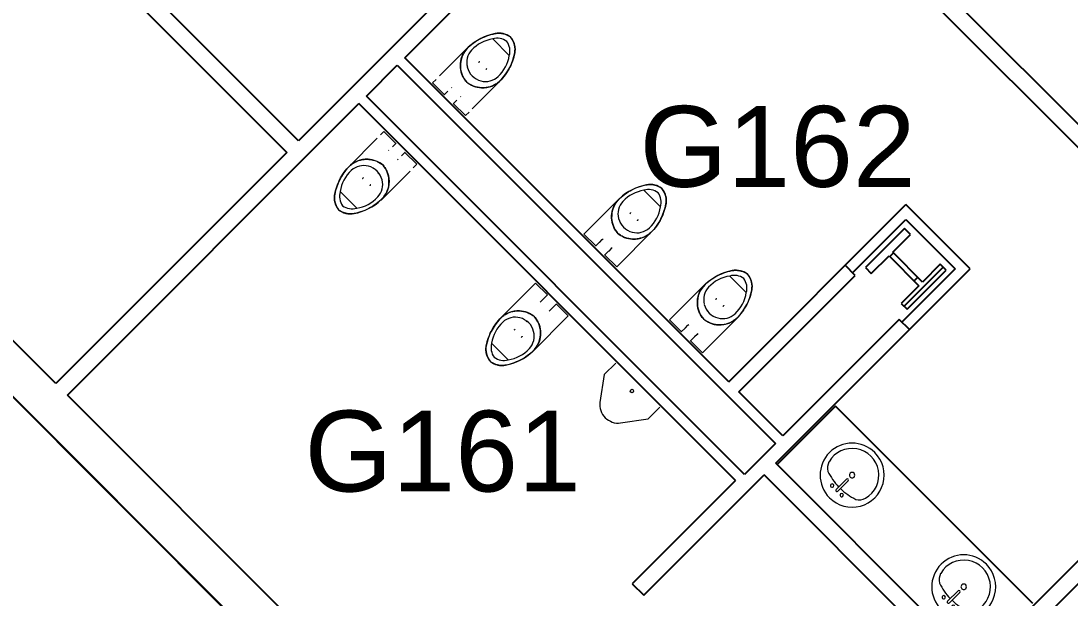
# Model space of a CAD drawing. Header units: inches. Extents: x -115 to 5677, y -261 to 4726.
# Drawn here: x 1433.4 to 1744.9, y 2204.6 to 2375.8 of the extents above; entities that cross this region are included whole.
import ezdxf

# ---------------------------------------------------------------- set-up
doc = ezdxf.new("R2010")
doc.units = ezdxf.units.IN
doc.header["$LTSCALE"] = 96
doc.header["$MEASUREMENT"] = 0
for name, color, linetype in [('A-ANNO-ROOM', 4, 'CONTINUOUS'), ('A-COLS', 5, 'CONTINUOUS'), ('A-FLOR-CASE', 3, 'CONTINUOUS'), ('A-WALL-FULL', 6, 'CONTINUOUS')]:
    doc.layers.add(name, color=color, linetype=linetype)
doc.layers.add('P-FIXT', color=6, linetype='CONTINUOUS', lineweight=9)
doc.styles.add('ARIAL', font='arial.ttf')

# ---------------------------------------------------------------- blocks, each defined once
blk = doc.blocks.new('American Standard Afwall Toilet - 2634_001-1487133-ABSWR_AR_GL')
at = {"layer": 'P-FIXT'}
for p, q in [((1573.37, 2398.89), (1578.3, 2393.96)), ((1578.91, 2399.14), (1578.55, 2399.5)), ((1557.57, 2387.9), (1566.1, 2396.43)), ((1566.1, 2396.43), (1566.12, 2396.41)), ((1566.39, 2389.11), (1566.51, 2389.22)), ((1555.54, 2385.87), (1556.55, 2386.88)), ((1559.07, 2382.34), (1555.54, 2385.87)), ((1575.88, 2386.72), (1567.27, 2378.11)), ((1575.85, 2386.75), (1575.88, 2386.72)), ((1559, 2382.27), (1560.08, 2383.35)), ((1561.11, 2384.38), (1561.22, 2384.49)), ((1562.76, 2380.67), (1561.68, 2379.59)), ((1565.28, 2376.13), (1561.75, 2379.66)), ((1563.9, 2381.81), (1563.79, 2381.7)), ((1566.35, 2377.19), (1565.28, 2376.13))]:
    blk.add_line(p, q, dxfattribs=at)
at = {"layer": 'P-FIXT', "flags": 128}
for points in [[(1566.12, 2396.41), (1566.61, 2396.84), (1567.1, 2397.25), (1567.62, 2397.65), (1568.15, 2398.02), (1568.69, 2398.37), (1569.25, 2398.7), (1569.82, 2399), (1570.4, 2399.29), (1571, 2399.55), (1571.6, 2399.78), (1572.21, 2400), (1572.83, 2400.18), (1573.46, 2400.34), (1574.09, 2400.48), (1574.14, 2400.49)], [(1574.14, 2400.49), (1574.37, 2400.53), (1574.59, 2400.56), (1574.82, 2400.58), (1575.04, 2400.59), (1575.27, 2400.59), (1575.49, 2400.59), (1575.72, 2400.57), (1575.94, 2400.54), (1576.17, 2400.51), (1576.39, 2400.47), (1576.61, 2400.42), (1576.83, 2400.36), (1577.04, 2400.29), (1577.25, 2400.21), (1577.46, 2400.12), (1577.67, 2400.03), (1577.87, 2399.93), (1578.07, 2399.82), (1578.26, 2399.7), (1578.45, 2399.57), (1578.63, 2399.44), (1578.75, 2399.34)], [(1578.75, 2399.34), (1578.89, 2399.16), (1579.02, 2398.98), (1579.15, 2398.79), (1579.26, 2398.6), (1579.37, 2398.4), (1579.47, 2398.19), (1579.56, 2397.99), (1579.64, 2397.78), (1579.72, 2397.57), (1579.79, 2397.35), (1579.84, 2397.13), (1579.89, 2396.91), (1579.93, 2396.69), (1579.96, 2396.46), (1579.99, 2396.24), (1580, 2396.01), (1580, 2395.79), (1580, 2395.56), (1579.98, 2395.34), (1579.96, 2395.11), (1579.93, 2394.89), (1579.9, 2394.73)], [(1563.78, 2390.61), (1563.77, 2390.91), (1563.78, 2391.2), (1563.79, 2391.5), (1563.82, 2391.8), (1563.86, 2392.09), (1563.91, 2392.39), (1563.97, 2392.68), (1564.04, 2392.96), (1564.13, 2393.25), (1564.22, 2393.53), (1564.33, 2393.81), (1564.45, 2394.08), (1564.58, 2394.35), (1564.72, 2394.61), (1564.87, 2394.87), (1565.03, 2395.12), (1565.2, 2395.36), (1565.38, 2395.6), (1565.57, 2395.83), (1565.77, 2396.05), (1565.98, 2396.26), (1566.12, 2396.41)], [(1569.21, 2391.93), (1569.29, 2392), (1569.35, 2392.06), (1569.42, 2392.13), (1569.48, 2392.19), (1569.52, 2392.23)], [(1579.9, 2394.73), (1579.77, 2394.1), (1579.61, 2393.47), (1579.42, 2392.85), (1579.21, 2392.24), (1578.98, 2391.64), (1578.72, 2391.04), (1578.44, 2390.46), (1578.13, 2389.89), (1577.81, 2389.33), (1577.46, 2388.78), (1577.09, 2388.25), (1576.7, 2387.74), (1576.28, 2387.24), (1575.85, 2386.75), (1575.82, 2386.71)], [(1565.56, 2386.15), (1565.37, 2386.38), (1565.19, 2386.62), (1565.02, 2386.86), (1564.86, 2387.11), (1564.71, 2387.37), (1564.57, 2387.63), (1564.44, 2387.9), (1564.33, 2388.17), (1564.22, 2388.45), (1564.12, 2388.73), (1564.04, 2389.01), (1563.97, 2389.3), (1563.9, 2389.59), (1563.86, 2389.89), (1563.82, 2390.18), (1563.79, 2390.48), (1563.78, 2390.61)], [(1571.65, 2390.11), (1571.59, 2390.06), (1571.53, 2390), (1571.46, 2389.93), (1571.4, 2389.86), (1571.32, 2389.79)], [(1570.02, 2384.37), (1569.72, 2384.39), (1569.43, 2384.43), (1569.13, 2384.47), (1568.84, 2384.53), (1568.55, 2384.59), (1568.27, 2384.67), (1567.98, 2384.76), (1567.7, 2384.87), (1567.43, 2384.98), (1567.16, 2385.1), (1566.89, 2385.24), (1566.63, 2385.38), (1566.38, 2385.54), (1566.13, 2385.7), (1565.89, 2385.88), (1565.66, 2386.06), (1565.56, 2386.15)], [(1575.82, 2386.71), (1575.61, 2386.5), (1575.39, 2386.3), (1575.17, 2386.1), (1574.94, 2385.91), (1574.7, 2385.74), (1574.45, 2385.57), (1574.2, 2385.41), (1573.94, 2385.27), (1573.68, 2385.13), (1573.41, 2385), (1573.13, 2384.89), (1572.86, 2384.78), (1572.57, 2384.69), (1572.29, 2384.61), (1572, 2384.54), (1571.71, 2384.48), (1571.41, 2384.43), (1571.12, 2384.4), (1570.82, 2384.38), (1570.52, 2384.36), (1570.23, 2384.37), (1570.02, 2384.37)]]:
    blk.add_lwpolyline(points, dxfattribs=at)
at = {"layer": 'P-FIXT'}
for centre, radius, start, end in [((1577.19, 2384.59), 16.19, 100.8618, 133.1382), ((1577.19, 2384.59), 16.19, 100.8618, 133.1382), ((1574.99, 2388.25), 10.75, 98.6365, 137.1196), ((1574.99, 2388.25), 10.75, 98.6365, 137.1196), ((1574.72, 2394.27), 4.81, 53.7682, 106.2318), ((1574.72, 2394.27), 4.81, 53.7682, 106.2318), ((1575.21, 2394.94), 5.65, 51.1382, 100.8618), ((1575.21, 2394.94), 5.65, 53.7777, 100.8618), ((1574.35, 2395.8), 5.65, 349.1382, 38.8618), ((1574.35, 2395.8), 5.65, 349.1382, 36.2223), ((1571.21, 2390.98), 7.43, 133.1382, 182.8618), ((1571.09, 2391.87), 5.43, 137.1196, 194.8804), ((1571.09, 2391.87), 5.43, 137.1196, 194.8804), ((1573.68, 2395.31), 4.81, 343.7682, 36.2318), ((1573.68, 2395.31), 4.81, 343.7682, 36.2318), ((1567.66, 2395.58), 10.75, 312.8804, 351.3635), ((1567.66, 2395.58), 10.75, 312.8804, 351.3635), ((1564, 2397.78), 16.19, 317.0396, 349.1382), ((1564, 2397.78), 16.19, 317.0396, 349.1382), ((1571.21, 2390.98), 7.43, 182.8618, 220.5537), ((1571.48, 2391.98), 5.84, 194.8804, 224.3402), ((1571.48, 2391.98), 5.84, 194.8804, 224.3402), ((1570.39, 2391.8), 7.43, 229.4463, 267.1382), ((1571.39, 2392.07), 5.84, 225.6598, 255.1196), ((1571.39, 2392.07), 5.84, 225.6598, 255.1196), ((1571.28, 2391.68), 5.43, 255.1196, 312.8804), ((1571.28, 2391.68), 5.43, 255.1196, 312.8804), ((1570.39, 2391.8), 7.43, 267.1382, 316.8618), ((1564, 2397.78), 16.19, 316.8618, 317.0396)]:
    blk.add_arc(centre, radius, start, end, dxfattribs=at)
blk = doc.blocks.new('American Standard Afwall Toilet - 2634_001-1489413-ABSWR_AR_GL')
at = {"layer": 'P-FIXT'}
for p, q in [((1623.81, 2354.23), (1623.45, 2354.6)), ((1600.44, 2340.97), (1611.04, 2351.57)), ((1611.04, 2351.57), (1611.06, 2351.54)), ((1618.27, 2353.98), (1623.2, 2349.06)), ((1611.3, 2344.2), (1611.35, 2344.26)), ((1611.79, 2343.5), (1611.95, 2343.66)), ((1613.51, 2342.18), (1613.4, 2342.06)), ((1603.97, 2337.44), (1600.44, 2340.97)), ((1605.15, 2338.62), (1605.89, 2339.36)), ((1605.89, 2339.36), (1606.12, 2339.59)), ((1620.74, 2341.79), (1610.18, 2331.23)), ((1620.72, 2341.81), (1620.74, 2341.79)), ((1603.9, 2337.37), (1605.02, 2338.49)), ((1605.02, 2338.49), (1605.15, 2338.62)), ((1607.83, 2335.94), (1607.7, 2335.81)), ((1608.57, 2336.68), (1607.83, 2335.94)), ((1608.8, 2336.91), (1608.57, 2336.68)), ((1607.7, 2335.81), (1606.59, 2334.69)), ((1610.18, 2331.23), (1606.65, 2334.76))]:
    blk.add_line(p, q, dxfattribs=at)
at = {"layer": 'P-FIXT', "flags": 128}
for points in [[(1611.03, 2351.5), (1611.51, 2351.94), (1612.01, 2352.35), (1612.52, 2352.74), (1613.05, 2353.12), (1613.59, 2353.47), (1614.15, 2353.8), (1614.72, 2354.1), (1615.3, 2354.39), (1615.9, 2354.65), (1616.5, 2354.88), (1617.11, 2355.09), (1617.73, 2355.28), (1618.36, 2355.44), (1618.99, 2355.58), (1619.04, 2355.59)], [(1619.04, 2355.59), (1619.27, 2355.63), (1619.49, 2355.66), (1619.72, 2355.68), (1619.94, 2355.69), (1620.17, 2355.69), (1620.39, 2355.68), (1620.62, 2355.67), (1620.84, 2355.64), (1621.07, 2355.61), (1621.29, 2355.57), (1621.51, 2355.51), (1621.73, 2355.45), (1621.94, 2355.39), (1622.15, 2355.31), (1622.36, 2355.22), (1622.57, 2355.13), (1622.77, 2355.03), (1622.97, 2354.91), (1623.16, 2354.8), (1623.35, 2354.67), (1623.53, 2354.54), (1623.65, 2354.44)], [(1608.68, 2345.71), (1608.68, 2346.01), (1608.68, 2346.3), (1608.69, 2346.6), (1608.72, 2346.9), (1608.76, 2347.19), (1608.81, 2347.48), (1608.87, 2347.78), (1608.94, 2348.06), (1609.03, 2348.35), (1609.13, 2348.63), (1609.23, 2348.91), (1609.35, 2349.18), (1609.48, 2349.45), (1609.62, 2349.71), (1609.77, 2349.97), (1609.93, 2350.22), (1610.1, 2350.46), (1610.28, 2350.7), (1610.47, 2350.93), (1610.67, 2351.15), (1610.88, 2351.36), (1611.03, 2351.5)], [(1623.65, 2354.44), (1623.79, 2354.26), (1623.92, 2354.08), (1624.05, 2353.89), (1624.16, 2353.69), (1624.27, 2353.5), (1624.37, 2353.29), (1624.46, 2353.09), (1624.55, 2352.88), (1624.62, 2352.66), (1624.69, 2352.45), (1624.74, 2352.23), (1624.79, 2352.01), (1624.83, 2351.79), (1624.86, 2351.56), (1624.89, 2351.34), (1624.9, 2351.11), (1624.9, 2350.89), (1624.9, 2350.66), (1624.89, 2350.44), (1624.86, 2350.21), (1624.83, 2349.99), (1624.8, 2349.83)], [(1624.8, 2349.83), (1624.67, 2349.2), (1624.51, 2348.57), (1624.32, 2347.95), (1624.11, 2347.34), (1623.88, 2346.73), (1623.62, 2346.14), (1623.34, 2345.56), (1623.04, 2344.99), (1622.71, 2344.43), (1622.36, 2343.88), (1621.99, 2343.35), (1621.6, 2342.83), (1621.19, 2342.34), (1620.75, 2341.85), (1620.72, 2341.81)], [(1610.46, 2341.25), (1610.27, 2341.48), (1610.09, 2341.71), (1609.92, 2341.96), (1609.76, 2342.21), (1609.61, 2342.47), (1609.47, 2342.73), (1609.35, 2343), (1609.23, 2343.27), (1609.12, 2343.55), (1609.02, 2343.83), (1608.94, 2344.11), (1608.87, 2344.4), (1608.81, 2344.69), (1608.76, 2344.99), (1608.72, 2345.28), (1608.69, 2345.58), (1608.68, 2345.71)], [(1614.12, 2347.02), (1614.19, 2347.1), (1614.25, 2347.16), (1614.32, 2347.23), (1614.38, 2347.29), (1614.42, 2347.33)], [(1616.55, 2345.21), (1616.49, 2345.16), (1616.43, 2345.1), (1616.37, 2345.03), (1616.3, 2344.96), (1616.23, 2344.89), (1616.23, 2344.89)], [(1614.92, 2339.47), (1614.63, 2339.49), (1614.33, 2339.53), (1614.04, 2339.57), (1613.74, 2339.63), (1613.45, 2339.69), (1613.17, 2339.77), (1612.89, 2339.86), (1612.61, 2339.97), (1612.33, 2340.08), (1612.06, 2340.2), (1611.8, 2340.34), (1611.54, 2340.48), (1611.28, 2340.64), (1611.04, 2340.8), (1610.8, 2340.98), (1610.56, 2341.16), (1610.46, 2341.25)], [(1620.72, 2341.81), (1620.51, 2341.6), (1620.29, 2341.4), (1620.07, 2341.2), (1619.84, 2341.01), (1619.6, 2340.84), (1619.35, 2340.67), (1619.1, 2340.51), (1618.84, 2340.36), (1618.58, 2340.23), (1618.31, 2340.1), (1618.04, 2339.99), (1617.76, 2339.88), (1617.47, 2339.79), (1617.19, 2339.71), (1616.9, 2339.64), (1616.61, 2339.58), (1616.31, 2339.53), (1616.02, 2339.5), (1615.72, 2339.47), (1615.43, 2339.46), (1615.13, 2339.46), (1614.92, 2339.47)]]:
    blk.add_lwpolyline(points, dxfattribs=at)
at = {"layer": 'P-FIXT'}
for centre, radius, start, end in [((1622.1, 2339.69), 16.19, 100.8618, 132.9604), ((1622.1, 2339.69), 16.19, 100.8618, 132.9604), ((1620.11, 2350.04), 5.65, 51.1382, 100.8618), ((1620.11, 2350.04), 5.65, 53.7777, 100.8618), ((1616.11, 2346.08), 7.43, 133.1382, 182.8618), ((1622.1, 2339.69), 16.19, 132.9604, 133.1382), ((1619.89, 2343.35), 10.75, 98.6365, 137.1196), ((1619.89, 2343.35), 10.75, 98.6365, 137.1196), ((1619.62, 2349.37), 4.81, 53.7682, 106.2318), ((1619.62, 2349.37), 4.81, 53.7682, 106.2318), ((1618.58, 2350.4), 4.81, 343.7682, 36.2318), ((1618.58, 2350.4), 4.81, 343.7682, 36.2318), ((1619.26, 2350.9), 5.65, 349.1382, 38.8618), ((1619.26, 2350.9), 5.65, 349.1382, 36.2223), ((1615.99, 2346.97), 5.43, 137.1196, 194.8804), ((1615.99, 2346.97), 5.43, 137.1196, 194.8804), ((1612.57, 2350.68), 10.75, 312.8804, 351.3635), ((1612.57, 2350.68), 10.75, 312.8804, 351.3635), ((1608.9, 2352.88), 16.19, 316.8618, 349.1382), ((1608.9, 2352.88), 16.19, 316.8618, 349.1382), ((1616.11, 2346.08), 7.43, 182.8618, 220.5537), ((1616.38, 2347.08), 5.84, 194.8804, 224.3402), ((1616.38, 2347.08), 5.84, 194.8804, 224.3402), ((1616.29, 2347.17), 5.84, 225.6598, 255.1196), ((1616.29, 2347.17), 5.84, 225.6598, 255.1196), ((1616.18, 2346.78), 5.43, 255.1196, 312.8804), ((1616.18, 2346.78), 5.43, 255.1196, 312.8804), ((1615.29, 2346.9), 7.43, 229.4463, 267.1382), ((1615.29, 2346.9), 7.43, 267.1382, 316.8618)]:
    blk.add_arc(centre, radius, start, end, dxfattribs=at)
blk = doc.blocks.new('Urinal-Standard-Kohler-Bardon-4991 - Top Spud_ White-3785288-ABSWR_AR_GL')
at = {"layer": 'P-FIXT'}
for p, q in [((1609.93, 2302.71), (1606.48, 2299.26)), ((1606.48, 2299.26), (1605.21, 2291.02)), ((1619.56, 2286.18), (1623.01, 2289.63)), ((1611.33, 2284.91), (1619.56, 2286.18))]:
    blk.add_line(p, q, dxfattribs=at)
blk.add_circle((1614.7, 2294.4), 0.5, dxfattribs=at)
blk.add_arc((1610.66, 2290.36), 5.49, 173, 277, dxfattribs=at)
blk = doc.blocks.new('American Standard Afwall Toilet - 2634_001-V15-ABSWR_AR_GL')
at = {"layer": 'P-FIXT'}
for p, q in [((1643.73, 2328.53), (1648.65, 2323.6)), ((1649.27, 2328.78), (1648.9, 2329.14)), ((1625.9, 2315.51), (1636.49, 2326.11)), ((1636.49, 2326.11), (1636.52, 2326.08)), ((1637.24, 2318.05), (1637.41, 2318.22)), ((1629.43, 2311.98), (1625.9, 2315.51)), ((1631.35, 2313.9), (1631.58, 2314.14)), ((1646.2, 2316.33), (1635.64, 2305.77)), ((1638.97, 2316.72), (1638.85, 2316.61)), ((1646.17, 2316.36), (1646.2, 2316.33)), ((1629.36, 2311.92), (1630.48, 2313.03)), ((1630.48, 2313.03), (1630.61, 2313.16)), ((1630.61, 2313.16), (1631.35, 2313.9)), ((1634.03, 2311.22), (1633.29, 2310.48)), ((1634.26, 2311.46), (1634.03, 2311.22)), ((1633.16, 2310.35), (1632.04, 2309.24)), ((1635.64, 2305.77), (1632.11, 2309.3)), ((1633.29, 2310.48), (1633.16, 2310.35))]:
    blk.add_line(p, q, dxfattribs=at)
at = {"layer": 'P-FIXT', "flags": 128}
for points in [[(1636.48, 2326.05), (1636.96, 2326.48), (1637.46, 2326.9), (1637.98, 2327.29), (1638.51, 2327.66), (1639.05, 2328.01), (1639.61, 2328.34), (1640.18, 2328.65), (1640.76, 2328.93), (1641.35, 2329.19), (1641.96, 2329.43), (1642.57, 2329.64), (1643.19, 2329.83), (1643.81, 2329.99), (1644.45, 2330.12), (1644.5, 2330.13)], [(1644.5, 2330.13), (1644.72, 2330.17), (1644.95, 2330.2), (1645.17, 2330.22), (1645.4, 2330.23), (1645.62, 2330.24), (1645.85, 2330.23), (1646.08, 2330.21), (1646.3, 2330.19), (1646.52, 2330.15), (1646.75, 2330.11), (1646.97, 2330.06), (1647.18, 2330), (1647.4, 2329.93), (1647.61, 2329.85), (1647.82, 2329.77), (1648.02, 2329.67), (1648.23, 2329.57), (1648.42, 2329.46), (1648.62, 2329.34), (1648.8, 2329.22), (1648.99, 2329.08), (1649.11, 2328.99)], [(1649.11, 2328.99), (1649.25, 2328.81), (1649.38, 2328.62), (1649.5, 2328.43), (1649.62, 2328.24), (1649.73, 2328.04), (1649.83, 2327.84), (1649.92, 2327.63), (1650, 2327.42), (1650.08, 2327.21), (1650.14, 2326.99), (1650.2, 2326.77), (1650.25, 2326.55), (1650.29, 2326.33), (1650.32, 2326.11), (1650.34, 2325.88), (1650.36, 2325.66), (1650.36, 2325.43), (1650.36, 2325.2), (1650.34, 2324.98), (1650.32, 2324.75), (1650.29, 2324.53), (1650.26, 2324.38)], [(1634.14, 2320.25), (1634.13, 2320.55), (1634.13, 2320.85), (1634.15, 2321.14), (1634.18, 2321.44), (1634.21, 2321.74), (1634.26, 2322.03), (1634.33, 2322.32), (1634.4, 2322.61), (1634.49, 2322.89), (1634.58, 2323.17), (1634.69, 2323.45), (1634.81, 2323.72), (1634.94, 2323.99), (1635.08, 2324.25), (1635.23, 2324.51), (1635.39, 2324.76), (1635.56, 2325), (1635.74, 2325.24), (1635.93, 2325.47), (1636.13, 2325.69), (1636.33, 2325.9), (1636.48, 2326.05)], [(1650.26, 2324.38), (1650.12, 2323.74), (1649.96, 2323.12), (1649.78, 2322.49), (1649.57, 2321.88), (1649.34, 2321.28), (1649.08, 2320.68), (1648.8, 2320.1), (1648.49, 2319.53), (1648.16, 2318.97), (1647.82, 2318.43), (1647.44, 2317.89), (1647.05, 2317.38), (1646.64, 2316.88), (1646.21, 2316.4), (1646.17, 2316.36)], [(1639.57, 2321.57), (1639.64, 2321.64), (1639.71, 2321.71), (1639.77, 2321.77), (1639.83, 2321.83), (1639.88, 2321.88)], [(1635.92, 2315.79), (1635.73, 2316.02), (1635.55, 2316.26), (1635.38, 2316.5), (1635.22, 2316.75), (1635.07, 2317.01), (1634.93, 2317.27), (1634.8, 2317.54), (1634.68, 2317.81), (1634.58, 2318.09), (1634.48, 2318.37), (1634.4, 2318.66), (1634.32, 2318.95), (1634.26, 2319.24), (1634.21, 2319.53), (1634.17, 2319.82), (1634.15, 2320.12), (1634.14, 2320.25)], [(1642, 2319.76), (1641.95, 2319.7), (1641.89, 2319.64), (1641.82, 2319.58), (1641.75, 2319.51), (1641.68, 2319.44)], [(1640.38, 2314.02), (1640.08, 2314.04), (1639.79, 2314.07), (1639.49, 2314.11), (1639.2, 2314.17), (1638.91, 2314.24), (1638.62, 2314.32), (1638.34, 2314.41), (1638.06, 2314.51), (1637.79, 2314.62), (1637.52, 2314.75), (1637.25, 2314.88), (1636.99, 2315.03), (1636.74, 2315.18), (1636.49, 2315.35), (1636.25, 2315.52), (1636.02, 2315.71), (1635.92, 2315.79)], [(1646.17, 2316.36), (1645.97, 2316.14), (1645.75, 2315.94), (1645.53, 2315.74), (1645.29, 2315.56), (1645.06, 2315.38), (1644.81, 2315.21), (1644.56, 2315.06), (1644.3, 2314.91), (1644.03, 2314.77), (1643.77, 2314.65), (1643.49, 2314.53), (1643.21, 2314.43), (1642.93, 2314.33), (1642.64, 2314.25), (1642.36, 2314.18), (1642.06, 2314.12), (1641.77, 2314.08), (1641.48, 2314.04), (1641.18, 2314.02), (1640.88, 2314.01), (1640.58, 2314.01), (1640.38, 2314.02)]]:
    blk.add_lwpolyline(points, dxfattribs=at)
at = {"layer": 'P-FIXT'}
for centre, radius, start, end in [((1647.55, 2314.23), 16.19, 100.8618, 132.9604), ((1647.55, 2314.23), 16.19, 100.8618, 132.9604), ((1645.57, 2324.59), 5.65, 51.1382, 100.8618), ((1645.57, 2324.59), 5.65, 53.7777, 100.8618), ((1645.34, 2317.9), 10.75, 98.6365, 137.1196), ((1645.34, 2317.9), 10.75, 98.6365, 137.1196), ((1645.07, 2323.91), 4.81, 53.7682, 106.2318), ((1645.07, 2323.91), 4.81, 53.7682, 106.2318), ((1644.04, 2324.95), 4.81, 343.7682, 36.2318), ((1644.04, 2324.95), 4.81, 343.7682, 36.2318), ((1644.71, 2325.44), 5.65, 349.1382, 38.8618), ((1644.71, 2325.44), 5.65, 349.1382, 36.2223), ((1641.56, 2320.62), 7.43, 133.1382, 182.8618), ((1641.45, 2321.52), 5.43, 137.1196, 194.8804), ((1641.45, 2321.52), 5.43, 137.1196, 194.8804), ((1647.55, 2314.23), 16.19, 132.9604, 133.1382), ((1638.02, 2325.22), 10.75, 312.8804, 351.3635), ((1638.02, 2325.22), 10.75, 312.8804, 351.3635), ((1634.36, 2327.43), 16.19, 316.8618, 349.1382), ((1634.36, 2327.43), 16.19, 316.8618, 349.1382), ((1641.56, 2320.62), 7.43, 182.8618, 220.5537), ((1641.84, 2321.62), 5.84, 194.8804, 224.3402), ((1641.84, 2321.62), 5.84, 194.8804, 224.3402), ((1641.74, 2321.72), 5.84, 225.6598, 255.1196), ((1641.74, 2321.72), 5.84, 225.6598, 255.1196), ((1641.64, 2321.32), 5.43, 255.1196, 312.8804), ((1641.64, 2321.32), 5.43, 255.1196, 312.8804), ((1640.75, 2321.44), 7.43, 229.4463, 267.1382), ((1640.75, 2321.44), 7.43, 267.1382, 316.8618)]:
    blk.add_arc(centre, radius, start, end, dxfattribs=at)
blk = doc.blocks.new('American Standard Afwall Toilet - 2634_001-V16-ABSWR_AR_GL')
at = {"layer": 'P-FIXT'}
for p, q in [((1540.07, 2370.41), (1541.09, 2371.42)), ((1541.09, 2371.42), (1544.62, 2367.89)), ((1530.53, 2360.86), (1539.06, 2369.39)), ((1543.61, 2366.88), (1544.68, 2367.95)), ((1542.47, 2365.74), (1542.58, 2365.85)), ((1547.37, 2365.27), (1546.29, 2364.2)), ((1547.3, 2365.21), (1550.83, 2361.68)), ((1530.55, 2360.83), (1530.53, 2360.86)), ((1545.26, 2363.17), (1545.15, 2363.05)), ((1550.83, 2361.68), (1549.77, 2360.61)), ((1537.76, 2360.47), (1537.87, 2360.58)), ((1539.48, 2359.14), (1539.31, 2358.97)), ((1548.85, 2359.69), (1540.23, 2351.08)), ((1533, 2348.66), (1528.07, 2353.59)), ((1527.46, 2348.41), (1527.82, 2348.05)), ((1540.23, 2351.08), (1540.21, 2351.11))]:
    blk.add_line(p, q, dxfattribs=at)
at = {"layer": 'P-FIXT', "flags": 128}
for points in [[(1526.47, 2352.81), (1526.6, 2353.45), (1526.76, 2354.08), (1526.95, 2354.7), (1527.16, 2355.31), (1527.39, 2355.91), (1527.65, 2356.51), (1527.93, 2357.09), (1528.23, 2357.66), (1528.56, 2358.22), (1528.91, 2358.77), (1529.28, 2359.3), (1529.67, 2359.81), (1530.08, 2360.31), (1530.52, 2360.79), (1530.55, 2360.83)], [(1530.55, 2360.83), (1530.76, 2361.05), (1530.98, 2361.25), (1531.2, 2361.45), (1531.43, 2361.63), (1531.67, 2361.81), (1531.92, 2361.98), (1532.17, 2362.13), (1532.43, 2362.28), (1532.69, 2362.42), (1532.96, 2362.54), (1533.23, 2362.66), (1533.51, 2362.76), (1533.8, 2362.86), (1534.08, 2362.94), (1534.37, 2363.01), (1534.66, 2363.07), (1534.96, 2363.11), (1535.25, 2363.15), (1535.55, 2363.17), (1535.84, 2363.18), (1536.14, 2363.18), (1536.35, 2363.18)], [(1536.35, 2363.18), (1536.64, 2363.15), (1536.94, 2363.12), (1537.23, 2363.08), (1537.53, 2363.02), (1537.82, 2362.95), (1538.1, 2362.87), (1538.39, 2362.78), (1538.66, 2362.68), (1538.94, 2362.57), (1539.21, 2362.44), (1539.47, 2362.31), (1539.73, 2362.16), (1539.99, 2362.01), (1540.23, 2361.84), (1540.47, 2361.67), (1540.71, 2361.48), (1540.81, 2361.4)], [(1540.81, 2361.4), (1541, 2361.17), (1541.18, 2360.93), (1541.35, 2360.69), (1541.51, 2360.44), (1541.66, 2360.18), (1541.8, 2359.92), (1541.93, 2359.65), (1542.04, 2359.38), (1542.15, 2359.1), (1542.25, 2358.82), (1542.33, 2358.53), (1542.4, 2358.25), (1542.46, 2357.95), (1542.51, 2357.66), (1542.55, 2357.37), (1542.58, 2357.07), (1542.59, 2356.94)], [(1534.72, 2357.43), (1534.78, 2357.49), (1534.84, 2357.55), (1534.9, 2357.62), (1534.97, 2357.68), (1535.04, 2357.76)], [(1537.15, 2355.62), (1537.08, 2355.55), (1537.02, 2355.48), (1536.95, 2355.42), (1536.89, 2355.36), (1536.85, 2355.31)], [(1542.59, 2356.94), (1542.59, 2356.64), (1542.59, 2356.34), (1542.58, 2356.05), (1542.55, 2355.75), (1542.51, 2355.46), (1542.46, 2355.16), (1542.4, 2354.87), (1542.33, 2354.58), (1542.24, 2354.3), (1542.14, 2354.02), (1542.04, 2353.74), (1541.92, 2353.47), (1541.79, 2353.2), (1541.65, 2352.94), (1541.5, 2352.68), (1541.34, 2352.43), (1541.17, 2352.19), (1540.99, 2351.95), (1540.8, 2351.72), (1540.6, 2351.5), (1540.39, 2351.29), (1540.24, 2351.14)], [(1527.62, 2348.21), (1527.48, 2348.38), (1527.35, 2348.57), (1527.22, 2348.76), (1527.11, 2348.95), (1527, 2349.15), (1526.9, 2349.35), (1526.81, 2349.56), (1526.72, 2349.77), (1526.65, 2349.98), (1526.58, 2350.2), (1526.53, 2350.42), (1526.48, 2350.64), (1526.44, 2350.86), (1526.41, 2351.08), (1526.38, 2351.31), (1526.37, 2351.53), (1526.37, 2351.76), (1526.37, 2351.99), (1526.38, 2352.21), (1526.41, 2352.44), (1526.44, 2352.66), (1526.47, 2352.81)], [(1540.24, 2351.14), (1539.76, 2350.71), (1539.26, 2350.3), (1538.75, 2349.9), (1538.22, 2349.53), (1537.68, 2349.18), (1537.12, 2348.85), (1536.55, 2348.54), (1535.97, 2348.26), (1535.37, 2348), (1534.77, 2347.76), (1534.16, 2347.55), (1533.54, 2347.37), (1532.91, 2347.2), (1532.28, 2347.07), (1532.23, 2347.06)], [(1532.23, 2347.06), (1532, 2347.02), (1531.78, 2346.99), (1531.55, 2346.97), (1531.33, 2346.96), (1531.1, 2346.96), (1530.88, 2346.96), (1530.65, 2346.98), (1530.43, 2347), (1530.2, 2347.04), (1529.98, 2347.08), (1529.76, 2347.13), (1529.54, 2347.19), (1529.33, 2347.26), (1529.12, 2347.34), (1528.91, 2347.42), (1528.7, 2347.52), (1528.5, 2347.62), (1528.3, 2347.73), (1528.11, 2347.85), (1527.92, 2347.98), (1527.74, 2348.11), (1527.62, 2348.21)]]:
    blk.add_lwpolyline(points, dxfattribs=at)
at = {"layer": 'P-FIXT'}
for centre, radius, start, end in [((1542.37, 2349.76), 16.19, 136.8618, 169.1382), ((1542.37, 2349.76), 16.19, 136.8618, 169.1382), ((1535.98, 2355.75), 7.43, 87.1382, 136.8618), ((1535.09, 2355.87), 5.43, 75.1196, 132.8804), ((1535.09, 2355.87), 5.43, 75.1196, 132.8804), ((1535.98, 2355.75), 7.43, 49.4463, 87.1382), ((1534.98, 2355.48), 5.84, 45.6598, 75.1196), ((1534.98, 2355.48), 5.84, 45.6598, 75.1196), ((1535.16, 2356.57), 7.43, 2.8618, 40.5537), ((1538.7, 2351.97), 10.75, 132.8804, 171.3635), ((1538.7, 2351.97), 10.75, 132.8804, 171.3635), ((1534.89, 2355.57), 5.84, 14.8804, 44.3402), ((1534.89, 2355.57), 5.84, 14.8804, 44.3402), ((1535.28, 2355.68), 5.43, 317.1196, 14.8804), ((1535.28, 2355.68), 5.43, 317.1196, 14.8804), ((1535.16, 2356.57), 7.43, 313.1382, 2.8618), ((1532.01, 2351.75), 5.65, 169.1382, 218.8618), ((1532.01, 2351.75), 5.65, 169.1382, 216.2223), ((1532.69, 2352.24), 4.81, 163.7682, 216.2318), ((1532.69, 2352.24), 4.81, 163.7682, 216.2318), ((1531.38, 2359.29), 10.75, 278.6365, 317.1196), ((1531.38, 2359.29), 10.75, 278.6365, 317.1196), ((1531.65, 2353.28), 4.81, 233.7682, 286.2318), ((1531.65, 2353.28), 4.81, 233.7682, 286.2318), ((1529.17, 2362.96), 16.19, 280.8618, 312.9604), ((1529.17, 2362.96), 16.19, 280.8618, 312.9604), ((1529.17, 2362.96), 16.19, 312.9604, 313.1382), ((1531.16, 2352.6), 5.65, 231.1382, 280.8618), ((1531.16, 2352.6), 5.65, 233.7777, 280.8618)]:
    blk.add_arc(centre, radius, start, end, dxfattribs=at)
blk = doc.blocks.new('American Standard Afwall Toilet - 2634_001-V17-ABSWR_AR_GL')
at = {"layer": 'P-FIXT'}
for p, q in [((1575.48, 2315.83), (1586.08, 2326.43)), ((1586.08, 2326.43), (1589.61, 2322.9)), ((1587.45, 2320.75), (1587.69, 2320.98)), ((1587.69, 2320.98), (1588.43, 2321.72)), ((1588.43, 2321.72), (1588.56, 2321.85)), ((1588.56, 2321.85), (1589.67, 2322.97)), ((1590.37, 2318.3), (1590.14, 2318.07)), ((1591.11, 2319.04), (1590.37, 2318.3)), ((1591.24, 2319.17), (1591.11, 2319.04)), ((1592.35, 2320.28), (1591.24, 2319.17)), ((1592.29, 2320.22), (1595.82, 2316.69)), ((1575.51, 2315.81), (1575.48, 2315.83)), ((1583.37, 2314.91), (1583.54, 2315.08)), ((1595.82, 2316.69), (1585.26, 2306.13)), ((1584.96, 2313.45), (1584.85, 2313.34)), ((1577.99, 2303.67), (1573.06, 2308.6)), ((1585.26, 2306.13), (1585.23, 2306.15)), ((1572.45, 2303.42), (1572.81, 2303.06))]:
    blk.add_line(p, q, dxfattribs=at)
at = {"layer": 'P-FIXT', "flags": 128}
for points in [[(1575.54, 2315.84), (1575.75, 2316.06), (1575.97, 2316.26), (1576.19, 2316.46), (1576.42, 2316.64), (1576.66, 2316.82), (1576.91, 2316.99), (1577.16, 2317.15), (1577.42, 2317.29), (1577.68, 2317.43), (1577.95, 2317.56), (1578.22, 2317.67), (1578.5, 2317.77), (1578.78, 2317.87), (1579.07, 2317.95), (1579.36, 2318.02), (1579.65, 2318.08), (1579.94, 2318.12), (1580.24, 2318.16), (1580.54, 2318.18), (1580.83, 2318.19), (1581.13, 2318.19), (1581.34, 2318.19)], [(1581.34, 2318.19), (1581.63, 2318.16), (1581.93, 2318.13), (1582.22, 2318.09), (1582.52, 2318.03), (1582.81, 2317.96), (1583.09, 2317.88), (1583.37, 2317.79), (1583.65, 2317.69), (1583.93, 2317.58), (1584.2, 2317.45), (1584.46, 2317.32), (1584.72, 2317.18), (1584.98, 2317.02), (1585.22, 2316.85), (1585.46, 2316.68), (1585.7, 2316.49), (1585.8, 2316.41)], [(1571.46, 2307.83), (1571.59, 2308.46), (1571.75, 2309.09), (1571.94, 2309.71), (1572.15, 2310.32), (1572.38, 2310.92), (1572.64, 2311.52), (1572.92, 2312.1), (1573.22, 2312.67), (1573.55, 2313.23), (1573.9, 2313.78), (1574.27, 2314.31), (1574.66, 2314.82), (1575.07, 2315.32), (1575.51, 2315.8), (1575.54, 2315.84)], [(1585.8, 2316.41), (1585.99, 2316.18), (1586.17, 2315.94), (1586.34, 2315.7), (1586.5, 2315.45), (1586.65, 2315.19), (1586.79, 2314.93), (1586.91, 2314.66), (1587.03, 2314.39), (1587.14, 2314.11), (1587.24, 2313.83), (1587.32, 2313.54), (1587.39, 2313.26), (1587.45, 2312.96), (1587.5, 2312.67), (1587.54, 2312.38), (1587.57, 2312.08), (1587.58, 2311.95)], [(1579.71, 2312.45), (1579.77, 2312.5), (1579.83, 2312.56), (1579.89, 2312.63), (1579.96, 2312.69), (1580.03, 2312.77)], [(1587.58, 2311.95), (1587.58, 2311.65), (1587.58, 2311.35), (1587.57, 2311.06), (1587.54, 2310.76), (1587.5, 2310.47), (1587.45, 2310.17), (1587.39, 2309.88), (1587.32, 2309.59), (1587.23, 2309.31), (1587.13, 2309.03), (1587.03, 2308.75), (1586.91, 2308.48), (1586.78, 2308.21), (1586.64, 2307.95), (1586.49, 2307.69), (1586.33, 2307.44), (1586.16, 2307.2), (1585.98, 2306.96), (1585.79, 2306.73), (1585.59, 2306.51), (1585.38, 2306.3), (1585.23, 2306.15)], [(1582.14, 2310.63), (1582.07, 2310.56), (1582.01, 2310.49), (1581.94, 2310.43), (1581.88, 2310.37), (1581.83, 2310.32)], [(1572.61, 2303.22), (1572.47, 2303.39), (1572.34, 2303.58), (1572.21, 2303.77), (1572.1, 2303.96), (1571.99, 2304.16), (1571.89, 2304.36), (1571.8, 2304.57), (1571.71, 2304.78), (1571.64, 2304.99), (1571.57, 2305.21), (1571.52, 2305.43), (1571.47, 2305.65), (1571.43, 2305.87), (1571.4, 2306.09), (1571.37, 2306.32), (1571.36, 2306.54), (1571.36, 2306.77), (1571.36, 2307), (1571.37, 2307.22), (1571.4, 2307.45), (1571.43, 2307.67), (1571.46, 2307.83)], [(1585.23, 2306.15), (1584.75, 2305.72), (1584.25, 2305.31), (1583.74, 2304.91), (1583.21, 2304.54), (1582.67, 2304.19), (1582.11, 2303.86), (1581.54, 2303.55), (1580.96, 2303.27), (1580.36, 2303.01), (1579.76, 2302.77), (1579.15, 2302.56), (1578.53, 2302.38), (1577.9, 2302.21), (1577.27, 2302.08), (1577.21, 2302.07)], [(1577.21, 2302.07), (1576.99, 2302.03), (1576.77, 2302), (1576.54, 2301.98), (1576.32, 2301.97), (1576.09, 2301.97), (1575.87, 2301.97), (1575.64, 2301.99), (1575.42, 2302.01), (1575.19, 2302.05), (1574.97, 2302.09), (1574.75, 2302.14), (1574.53, 2302.2), (1574.32, 2302.27), (1574.11, 2302.35), (1573.9, 2302.44), (1573.69, 2302.53), (1573.49, 2302.63), (1573.29, 2302.74), (1573.1, 2302.86), (1572.91, 2302.99), (1572.73, 2303.12), (1572.61, 2303.22)]]:
    blk.add_lwpolyline(points, dxfattribs=at)
at = {"layer": 'P-FIXT'}
for centre, radius, start, end in [((1580.97, 2310.76), 7.43, 87.1382, 136.8618), ((1580.97, 2310.76), 7.43, 49.4463, 87.1382), ((1587.36, 2304.77), 16.19, 137.0396, 169.1382), ((1587.36, 2304.77), 16.19, 137.0396, 169.1382), ((1583.69, 2306.98), 10.75, 132.8804, 171.3635), ((1583.69, 2306.98), 10.75, 132.8804, 171.3635), ((1587.36, 2304.77), 16.19, 136.8618, 137.0396), ((1580.08, 2310.88), 5.43, 75.1196, 132.8804), ((1580.08, 2310.88), 5.43, 75.1196, 132.8804), ((1579.97, 2310.49), 5.84, 45.6598, 75.1196), ((1579.97, 2310.49), 5.84, 45.6598, 75.1196), ((1579.88, 2310.58), 5.84, 14.8804, 44.3402), ((1579.88, 2310.58), 5.84, 14.8804, 44.3402), ((1580.15, 2311.58), 7.43, 2.8618, 40.5537), ((1580.27, 2310.69), 5.43, 317.1196, 14.8804), ((1580.27, 2310.69), 5.43, 317.1196, 14.8804), ((1580.15, 2311.58), 7.43, 313.1382, 2.8618), ((1577.68, 2307.25), 4.81, 163.7682, 216.2318), ((1577.68, 2307.25), 4.81, 163.7682, 216.2318), ((1577, 2306.76), 5.65, 169.1382, 218.8618), ((1577, 2306.76), 5.65, 169.1382, 216.2223), ((1574.16, 2317.97), 16.19, 280.8618, 313.1382), ((1574.16, 2317.97), 16.19, 280.8618, 313.1382), ((1576.37, 2314.3), 10.75, 278.6365, 317.1196), ((1576.37, 2314.3), 10.75, 278.6365, 317.1196), ((1576.15, 2307.61), 5.65, 231.1382, 280.8618), ((1576.15, 2307.61), 5.65, 233.7777, 280.8618), ((1576.64, 2308.29), 4.81, 233.7682, 286.2318), ((1576.64, 2308.29), 4.81, 233.7682, 286.2318)]:
    blk.add_arc(centre, radius, start, end, dxfattribs=at)
blk = doc.blocks.new('Sink Vanity-Round1 - 19_ x 19_-3614494-ABSWR_AR_GL')
at = {"layer": 'P-FIXT'}
for p, q in [((3.43, -9.73), (3.43, -5.36)), ((4.18, -9.73), (4.18, -5.36))]:
    blk.add_line(p, q, dxfattribs=at)
for centre, radius, start, end in [((3.81, -3.35), 9.5, 90, 270), ((3.81, -3.35), 7.93, 345.3071, 194.6929), ((3.81, -3.35), 9.5, 270, 90), ((3.81, -3.35), 0.813, 0, 180), ((0.05, -4.11), 4.12, 197.8096, 239.2073), ((3.81, -3.35), 0.812, 180, 0), ((3.81, -5.36), 0.375, 0, 180), ((7.56, -4.11), 4.12, 300.7927, 342.1904), ((3.81, 9.17), 17.81, 250.7914, 268.7933), ((1.81, -9.73), 0.5, 0, 180), ((3.81, 9.17), 17.81, 271.2067, 289.2086), ((5.81, -9.73), 0.5, 0, 180), ((1.81, -9.73), 0.5, 180, 0), ((3.81, -9.73), 0.375, 180, 0), ((5.81, -9.73), 0.5, 180, 0)]:
    blk.add_arc(centre, radius, start, end, dxfattribs=at)

msp = doc.modelspace()

# ---------------------------------------------------------------- hatches: boundary and pattern name
at = {"layer": 'A-COLS'}
h = msp.add_hatch(dxfattribs=at)
h.set_pattern_fill('FP_183', color=256, angle=-135, style=0, pattern_type=2)
h.set_pattern_definition([(45, (-3238.246, -167.171), (-9.503515, 9.503515), []), (45, (-3238.247, -152.77), (-9.503515, 9.503515), [])])
h.paths.add_polyline_path([(1696.49, 2290.27), (1708.09, 2301.86), (1706.34, 2303.61), (1701.09, 2298.36), (1692.2, 2307.24), (1697.46, 2312.49), (1695.71, 2314.24), (1684.11, 2302.64), (1685.86, 2300.89), (1691.11, 2306.15), (1700, 2297.27), (1694.74, 2292.01)], flags=0)

# ---------------------------------------------------------------- linework, layer by layer
for p, q in [((1695.71, 2314.24), (1684.11, 2302.64)), ((1697.46, 2312.49), (1695.71, 2314.24)), ((1692.2, 2307.24), (1697.46, 2312.49)), ((1685.86, 2300.89), (1691.11, 2306.15)), ((1691.11, 2306.15), (1700, 2297.27)), ((1701.09, 2298.36), (1692.2, 2307.24)), ((1684.11, 2302.64), (1685.86, 2300.89)), ((1696.49, 2290.27), (1708.09, 2301.86)), ((1706.34, 2303.61), (1701.09, 2298.36)), ((1708.09, 2301.86), (1706.34, 2303.61)), ((1700, 2297.27), (1694.74, 2292.01)), ((1694.74, 2292.01), (1696.49, 2290.27))]:
    msp.add_line(p, q, dxfattribs=at)
at = {"layer": 'A-FLOR-CASE'}
for p, q in [((1675.2, 2261.55), (1657.87, 2244.22)), ((1733.8, 2202.95), (1675.2, 2261.55))]:
    msp.add_line(p, q, dxfattribs=at)
at = {"layer": 'A-WALL-FULL'}
for p, q in [((1547.34, 2364.92), (1633.96, 2451.54)), ((1633.96, 2451.54), (1808.53, 2276.97)), ((1401.15, 2448), (1512.34, 2336.81)), ((1815.42, 2276.97), (1647.93, 2444.47)), ((1577, 2401.47), (1515.79, 2340.26)), ((1515.79, 2340.26), (1459.93, 2396.12)), ((1643.51, 2268.75), (1547.34, 2364.92)), ((1535.94, 2353.52), (1545.13, 2362.71)), ((1545.13, 2362.71), (1657.39, 2250.46)), ((1648.19, 2241.26), (1535.94, 2353.52)), ((1447.2, 2264.78), (1533.73, 2351.31)), ((1645.54, 2239.5), (1533.73, 2351.31)), ((1512.34, 2336.81), (1443.75, 2268.22)), ((1443.75, 2268.22), (1385.59, 2326.38)), ((1643.51, 2268.75), (1696.1, 2321.34)), ((1715.19, 2302.25), (1696.1, 2321.34)), ((1680.28, 2301.1), (1696.1, 2316.92)), ((1696.1, 2316.92), (1710.77, 2302.25)), ((1657.52, 2244.58), (1715.19, 2302.25)), ((1681.07, 2300.31), (1678.07, 2303.31)), ((1710.77, 2302.25), (1694.95, 2286.43)), ((1646.51, 2265.75), (1681.07, 2300.31)), ((1403.31, 2291.87), (1544.82, 2150.36)), ((1544.91, 2150.44), (1405.47, 2289.89)), ((1694.16, 2287.23), (1659.6, 2252.67)), ((1697.16, 2284.22), (1694.16, 2287.23)), ((1558.13, 2153.84), (1447.2, 2264.78)), ((1659.6, 2252.67), (1646.51, 2265.75)), ((1657.39, 2250.46), (1648.19, 2241.26)), ((1778.48, 2246.92), (1711.61, 2180.05)), ((1716.83, 2185.27), (1657.52, 2244.58)), ((1715.06, 2176.61), (1781.93, 2243.47)), ((1645.54, 2239.5), (1614.87, 2208.83)), ((1618.32, 2205.38), (1654.07, 2241.13)), ((1713.38, 2181.82), (1654.07, 2241.13))]:
    msp.add_line(p, q, dxfattribs=at)
msp.add_lwpolyline([(1614.87, 2208.83), (1618.32, 2205.38)], dxfattribs=at)

# ---------------------------------------------------------------- block references
at = {"layer": 'P-FIXT'}
for name in ['American Standard Afwall Toilet - 2634_001-1487133-ABSWR_AR_GL', 'American Standard Afwall Toilet - 2634_001-V16-ABSWR_AR_GL', 'American Standard Afwall Toilet - 2634_001-1489413-ABSWR_AR_GL', 'American Standard Afwall Toilet - 2634_001-V15-ABSWR_AR_GL', 'American Standard Afwall Toilet - 2634_001-V17-ABSWR_AR_GL', 'Urinal-Standard-Kohler-Bardon-4991 - Top Spud_ White-3785288-ABSWR_AR_GL']:
    msp.add_blockref(name, (0.08, -28.39), dxfattribs=at)
at = {"layer": 'P-FIXT', "rotation": 315.0000000000008}
for p in [(1679.83, 2246.1), (1712.97, 2212.96)]:
    msp.add_blockref('Sink Vanity-Round1 - 19_ x 19_-3614494-ABSWR_AR_GL', p, dxfattribs=at)

# ---------------------------------------------------------------- texts
at = {"layer": 'A-ANNO-ROOM', "style": 'ARIAL'}
for s, p in [('G162', (1617.03, 2326.6)), ('G161', (1517.59, 2236.19))]:
    msp.add_text(s, height=24, dxfattribs=at).set_placement(p)

doc.saveas('drawing.dxf')
